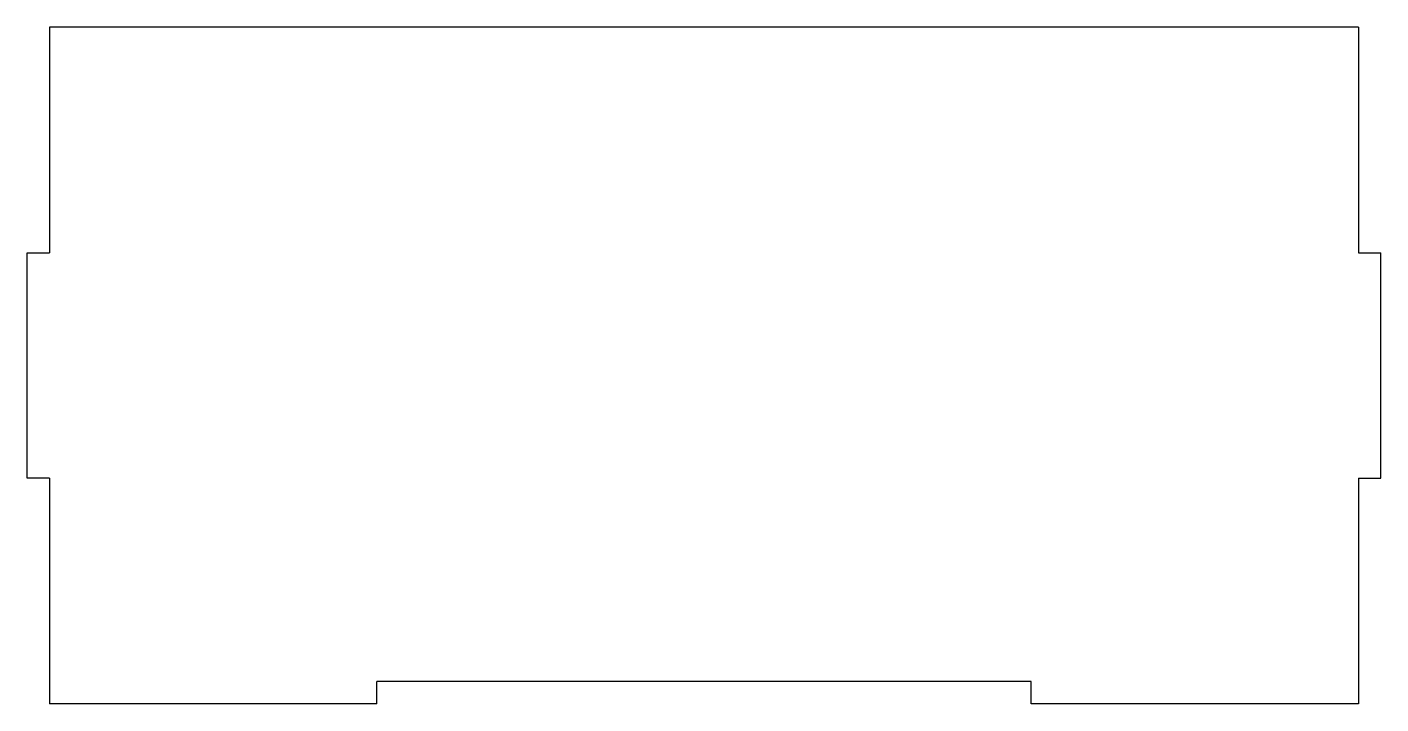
# Model space of a CAD drawing. Header units: inches. Extents: x -7.5 to 7.5, y -3.8 to 3.8.
import ezdxf

# ---------------------------------------------------------------- set-up
doc = ezdxf.new("R2010")
doc.units = ezdxf.units.IN
doc.header["$MEASUREMENT"] = 0

msp = doc.modelspace()

# ---------------------------------------------------------------- linework, layer by layer
at = {"color": 7, "linetype": 'Continuous', "lineweight": 25}
for p, q in [((7.25, 3.75), (-7.25, 3.75)), ((-7.25, 3.75), (-7.25, 1.25)), ((7.25, 3.75), (7.25, 1.25)), ((-7.5, -1.25), (-7.5, 1.25)), ((-7.5, 1.25), (-7.25, 1.25)), ((7.25, 1.25), (7.5, 1.25)), ((7.5, -1.25), (7.5, 1.25)), ((-7.25, -1.25), (-7.5, -1.25)), ((-7.25, -1.25), (-7.25, -3.75)), ((7.25, -1.25), (7.5, -1.25)), ((7.25, -1.25), (7.25, -3.75)), ((3.625, -3.5), (-3.625, -3.5)), ((-3.625, -3.75), (-3.625, -3.5)), ((3.625, -3.75), (3.625, -3.5)), ((-3.625, -3.75), (-7.25, -3.75)), ((7.25, -3.75), (3.625, -3.75))]:
    msp.add_line(p, q, dxfattribs=at)

doc.saveas('drawing.dxf')
